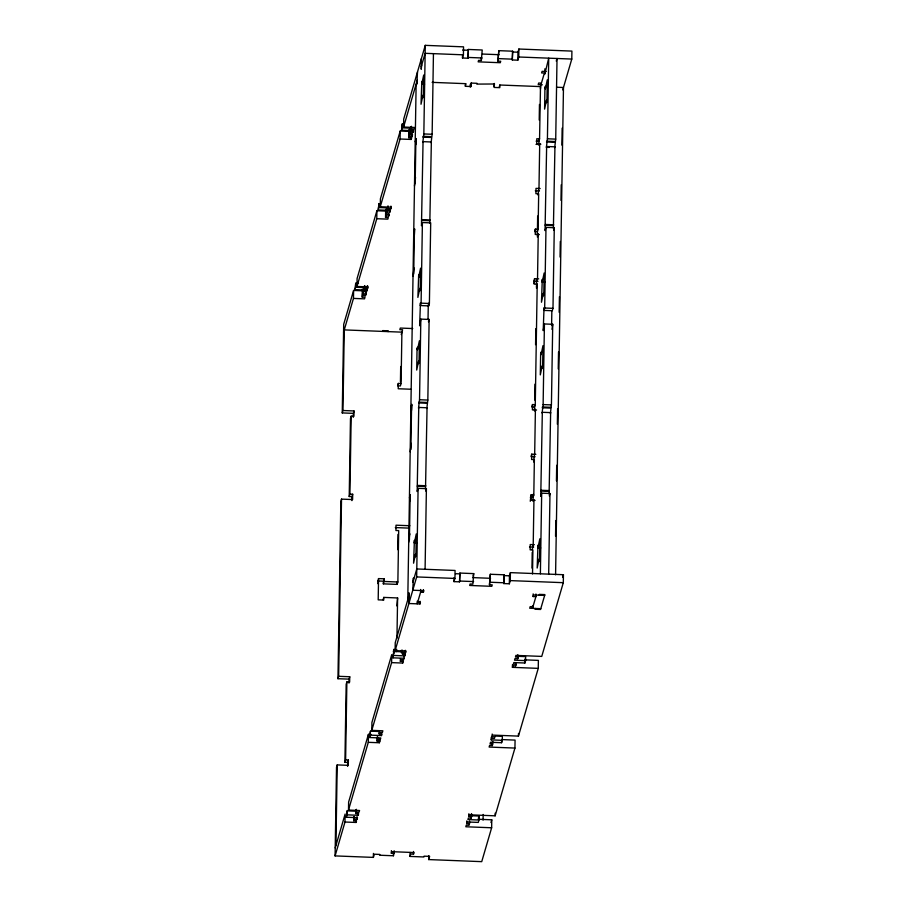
<?xml version="1.0" encoding="UTF-8"?>
<svg xmlns="http://www.w3.org/2000/svg" width="907" height="907" viewBox="0 0 907 907"><rect width="100%" height="100%" fill="white"/><g stroke="black" fill="none" stroke-linecap="round" stroke-linejoin="round"><path stroke-width="1.36" d="M394.171 850.721L393.434 855.766L379.591 855.222L379.829 854.428L374.296 854.213L373.367 857.398L335.091 855.902L336.52 767.299L337.223 764.907L348.288 765.349L348.379 760.032L345.612 759.919L344.909 762.311L347.676 762.424L348.379 760.032M337.96 678.708L338.651 676.316L349.728 676.747L349.025 679.139L337.96 678.708L340.828 501.514L341.52 499.122L352.596 499.553L352.676 494.236L349.909 494.134L349.218 496.526L351.984 496.628L352.676 494.236M342.256 412.912L342.959 410.52L354.025 410.962L353.333 413.354L342.256 412.912L343.696 324.321L353.605 290.444L363.288 290.818M335.919 845.539L337.223 764.907M338.651 676.316L341.52 499.122M342.959 410.52L344.263 329.899L401.903 332.155L401.075 383.548L400.372 385.94L397.606 385.826L398.309 383.434L401.075 383.548M344.909 762.311L346.168 684.343L346.871 681.951L349.637 682.064L349.728 676.747M349.218 496.526L350.476 418.558L351.179 416.166L353.945 416.268L354.025 410.962M345.612 759.919L346.871 681.951M349.909 494.134L351.179 416.166M335.091 855.902L344.989 822.025L345.125 814.055L335.216 847.932M343.56 332.291L353.469 298.414L353.605 290.444M344.989 822.025L356.066 822.456L356.53 820.869L353.764 820.756L354.229 819.168L356.995 819.27L357.46 817.672L346.395 817.241L347.154 810.869L355.453 811.187M354.932 289.65L355.635 287.258L363.934 287.587L363.231 289.968L354.932 289.65L355.703 283.267L358.469 283.381M347.608 766.404L347.676 762.424M348.957 683.13L349.025 679.139M351.916 500.619L351.984 496.628M353.265 417.333L353.333 413.354M346.395 817.241L347.154 810.869M355.635 287.258L355.703 283.267M347.086 814.849L358.163 815.291L358.628 813.692L355.861 813.579L356.326 811.992L359.093 812.094L359.557 810.507L348.492 810.064L348.617 802.094L368.423 734.353L371.201 734.455M367.165 286.09L367.097 290.081L364.331 289.979L364.807 288.381L367.573 288.494L368.038 286.895L356.973 286.465L357.097 278.483L376.904 210.741L386.597 211.116M353.764 820.756L353.821 816.765M353.469 298.414L364.535 298.845L364.999 297.258L362.233 297.145L362.369 289.174M354.229 819.168L354.263 816.504M362.233 297.145L362.766 291.566M365.997 290.081L365.94 294.072L363.174 293.959L363.231 289.968M363.174 293.959L363.934 287.587M355.861 813.579L355.918 809.6M364.331 289.979L364.399 285.988M356.066 822.456L356.1 819.803M356.326 811.992L356.372 809.327M364.807 288.381L364.841 285.728M356.995 819.27L357.041 816.617M362.709 295.557L365.476 295.659L365.51 293.006M358.163 815.291L358.197 812.627M367.573 288.494L367.607 285.83M348.492 810.064L368.299 742.323L368.423 734.353M356.973 286.465L376.779 218.712L376.904 210.741M379.874 738.502L379.829 741.155L377.063 741.053L377.527 739.454L380.305 739.568L380.77 737.969L369.693 737.538L370.464 731.155L378.763 731.484M378.242 209.948L379.001 203.565L378.242 209.948L386.541 210.265L387.244 207.873L378.945 207.556M369.693 737.538L370.464 731.155M371.791 730.362L371.927 722.391L391.733 654.639L391.609 662.62L371.791 730.362L382.867 730.804L382.403 732.391L379.625 732.289L379.16 733.876L381.926 733.99L381.462 735.577L370.396 735.146M376.779 218.712L387.845 219.143L388.309 217.555L385.543 217.442L386.008 215.843L388.774 215.957L389.239 214.358L386.473 214.256L387.176 211.864L389.942 211.977L390.407 210.379L387.64 210.265L388.105 208.678L390.872 208.78L391.348 207.193L380.271 206.751L380.407 198.78L400.214 131.027L409.896 131.413M373.367 857.398L373.423 853.419M377.8 583.632L378.536 578.587L384.069 578.802L383.332 583.847L397.164 584.391L397.867 581.999L398.695 530.618L395.928 530.504L396.008 525.198L409.851 525.731M378.536 578.587L378.196 599.844L383.729 600.071L383.774 597.407L397.606 597.951L396.949 638.222M377.063 741.053L377.131 737.062M385.543 217.442L385.679 209.472M377.527 739.454L377.573 736.801M386.008 215.843L386.121 209.2M386.473 214.256L386.541 210.265M387.176 211.864L387.244 207.873M379.16 733.876L379.205 731.223M387.64 210.265L387.708 206.286M368.299 742.323L379.364 742.754L379.409 740.101M388.105 208.678L388.151 206.014M388.774 215.957L388.82 213.304M383.332 583.847L384.069 578.802M381.462 735.577L381.507 732.924M389.942 211.977L389.987 209.313M390.872 208.78L390.917 206.127M380.271 206.751L400.089 139.009L400.214 131.027M404.159 652.949L404.068 658.267L393.003 657.836L393.774 651.453L402.073 651.782M401.552 130.234L402.311 123.862L401.552 130.234L409.851 130.563L410.554 128.17L402.243 127.842M393.003 657.836L393.774 651.453M393.944 653.221L394.001 649.231L393.309 651.623M398.309 383.434L398.218 388.752L410.678 389.239M394.126 853.374L391.359 853.272L391.405 850.607M405.304 650.296L405.236 654.287L402.47 654.174L402.935 652.575L405.701 652.689L406.166 651.09L395.101 650.659L395.237 642.689L409.023 595.525M411.687 133.862L411.619 137.841L408.853 137.739L409.318 136.141L412.084 136.254L412.549 134.655L409.783 134.553L410.486 132.161L413.252 132.263L413.717 130.676L410.95 130.563L411.415 128.975L414.182 129.077L414.646 127.49L403.581 127.048L403.706 119.078L425.27 45.35L463.545 46.847L463.42 54.828L462.479 58.014L468.012 58.229L468.375 49.454L482.218 49.998L481.345 60.497L478.579 60.395L478.148 61.857L500.29 62.719L500.709 61.257L497.943 61.154L498.816 50.656L512.648 51.2L512.285 59.964L517.818 60.179L518.747 56.994L518.883 49.023L571.909 51.098L571.784 59.068L562.771 89.906M396.812 605.899L397.606 597.951M397.164 584.391L397.209 581.614M397.72 549.676L397.969 534.393M400.44 381.768L400.69 366.496M393.434 855.766L393.468 853.113M391.609 662.62L402.674 663.051L403.139 661.452L400.372 661.35L400.418 658.686M408.853 137.739L408.978 129.769M409.318 136.141L409.431 129.497M401.393 652.847L401.438 650.183M409.783 134.553L409.851 130.563M410.486 132.161L410.554 128.17M402.47 654.174L402.538 650.183M410.95 130.563L411.018 126.583M402.674 663.051L402.719 660.387M400.089 139.009L411.154 139.44L411.2 136.787M411.415 128.975L411.461 126.311M412.084 136.254L412.129 133.59M393.706 655.444L404.771 655.874L404.817 653.221M413.252 132.263L413.297 129.61M407.776 599.776L416.132 84.147M409.408 539.801L410.134 495.505M410.871 449.43L411.597 405.134M413.717 274.005L414.431 229.709M415.179 183.633L415.894 139.338M408.558 597.123L409.068 592.872L408.898 603.506L419.964 603.937L420.429 602.339L417.662 602.237M416.903 81.483L416.869 84.147L417.503 71.914M421.381 58.638L421.211 69.261L421.721 65.009M413.377 580.65L413.422 577.997L412.776 590.219L423.841 590.65L423.376 592.248L420.61 592.135L420.655 589.482M414.352 542.998L414.397 540.334L413.581 563.19L415.485 554.166L415.451 556.819L415.916 555.22L416.256 533.962L414.352 542.998L417.118 543.1M418.649 277.202L418.694 274.549L417.889 297.405L419.794 288.369L419.748 291.022L420.213 289.435L420.565 268.166L418.649 277.202L421.426 277.315M421.778 84.068L421.823 81.403L421.018 104.26L422.923 95.224L422.877 97.888L423.342 96.289L423.694 75.032L421.778 84.068L424.544 84.17M478.352 819.27L491.764 819.803L491.639 827.774L481.73 861.65L428.694 859.575L429.635 856.378L424.102 856.163L423.864 856.968L410.032 856.423L410.089 852.433M425.508 489.19L427.05 407.776L418.751 407.447L417.163 491.526L418.093 488.34L426.403 488.658L425.088 569.29M427.05 407.776L426.812 408.569L427.832 400.066L429.136 319.445L420.837 319.117L419.533 399.738L418.512 408.241L418.751 407.447M429.816 223.405L431.347 141.98L423.047 141.651L421.472 225.73L422.401 222.544L430.7 222.873L429.396 303.494L428.694 305.886L420.395 305.557L420.44 302.904L419.624 325.76L420.837 319.117M425.27 45.35L423.841 133.953L422.821 142.456L423.047 141.651M395.101 650.659L416.664 576.931L418.093 488.34M420.395 305.557L421.097 303.165L422.401 222.544M417.243 601.171L417.197 603.824L421.075 590.548M410.032 856.423L410.724 854.031L413.501 854.133L413.535 851.48M419.964 603.937L420.009 601.273M423.376 592.248L423.422 589.584M428.036 319.434L428.274 304.82M433.444 53.649L432.14 134.27L431.12 142.773L431.347 141.98M428.694 305.886L428.739 303.221M428.694 859.575L428.762 855.584M517.353 656.305L525.652 656.623L525.595 660.613L514.518 660.183L514.995 658.584L517.761 658.697L518.226 657.099L515.459 656.997L515.924 655.398L541.751 656.407L563.304 582.679L563.44 574.709L510.403 572.634L510.278 580.605L509.337 583.791L503.804 583.575L504.167 574.8L490.336 574.267L489.474 584.754L492.24 584.868L491.809 586.33L469.679 585.457L470.098 583.995L472.864 584.108L473.737 573.609L459.906 573.065L459.543 581.841L454.01 581.625L454.067 577.634M462.479 58.014L462.525 55.35M454.01 581.625L454.94 578.439L455.065 570.458L416.789 568.961L412.912 582.249M432.129 82.356L465.71 83.671L465.665 86.324L471.198 86.539L471.266 82.56M459.543 581.841L459.906 573.065M468.012 58.229L468.375 49.454M470.359 84.419L470.314 87.072L471.481 83.093L477.014 83.308L476.776 84.102L494.53 83.988L493.759 86.653M470.54 86.278L470.586 83.614M469.554 821.028L469.509 823.681L466.742 823.579L466.788 820.914M471.651 813.851L471.606 816.504L468.84 816.402L468.885 813.738M481.345 60.497L481.39 57.844M470.744 815.71L479.043 816.039L478.975 820.019L467.91 819.588L468.375 818.001L471.141 818.103L471.209 814.112M494.326 83.455L494.258 87.446L499.791 87.662L499.836 85.009L540.413 86.596M483.057 820.121L483.159 814.452M489.474 584.754L490.336 574.267M497.943 61.154L498.816 50.656M495.426 736.065L502.353 736.337L502.285 740.316L491.22 739.885L491.254 737.232M491.22 739.885L491.685 738.287L494.451 738.4L494.916 736.801L492.15 736.699L492.195 734.035M501.662 739.568L515.074 740.101L514.938 748.071L489.122 747.062L489.587 745.463L492.354 745.577L492.422 741.586M492.354 745.577L492.864 741.325M468.84 816.402L469.304 814.803L495.131 815.824L495.177 813.16M503.804 583.575L504.167 574.8M512.285 59.964L512.648 51.2M492.818 743.978L490.052 743.865L490.517 742.277L501.582 742.708L501.628 740.055M509.337 583.791L509.473 575.82L510.403 572.634M517.818 60.179L517.954 52.209L518.883 49.023M524.96 659.865L538.384 660.387L538.248 668.368L512.421 667.348L512.466 664.695M512.421 667.348L512.897 665.761L515.664 665.863L515.698 663.21M517.761 658.697L517.818 654.707M492.15 736.699L492.614 735.101L518.441 736.11L518.487 733.457M515.664 665.863L516.128 664.275L513.362 664.162L513.827 662.575L524.892 663.006L524.96 659.015M530.266 501.299L531.037 494.927L533.804 495.029L534.37 459.588L531.604 459.486L531.695 454.169L535.844 454.328M533.792 283.789L534.529 278.744L538.679 278.903M531.037 494.927L530.946 500.233L535.096 500.403M534.529 278.744L534.45 284.061L537.216 284.174L535.266 404.658L532.5 404.556L532.409 409.873L536.559 410.032M540.153 188.543L535.992 188.373L535.912 193.69L538.679 193.803L538.1 229.244L535.334 229.131L535.255 234.448L539.404 234.607M531.956 568.099L532.216 552.352M532.25 549.846L533.225 543.849L533.951 499.553M533.033 501.344L533.146 494.36M533.69 460.858L534.688 453.477L535.413 409.182L535.175 409.975M534.506 410.962L534.597 405.316M534.677 400.044L534.937 384.171M535.572 344.694L535.833 328.595M536.49 288.29L536.604 281.249L537.534 278.052L538.248 233.757L537.318 236.942M537.341 235.548L537.658 216.002M537.998 195.062L538.996 187.692L539.71 143.385L539.484 144.19M538.803 145.177L538.894 139.553M539.212 120.064L539.461 104.441M532.522 573.972L532.908 549.959L530.142 549.857L530.232 544.54L534.382 544.699M536.105 141.152L538.871 141.265L539.563 138.873L540.493 86.335M532.522 605.695L532.477 608.348L536.366 595.06M540.98 83.41L540.447 88.988M535.935 593.994L535.901 596.659L533.135 596.545L533.169 593.892M544.88 68.796L544.801 74.113L548.724 58.173L547.42 138.794L546.399 147.297L549.166 147.41M537.93 547.839L537.976 545.186L537.171 568.043L539.075 559.007L539.03 561.66L539.495 560.072L539.846 538.803L537.93 547.839L540.697 547.953M542.239 282.054L542.284 279.39L541.468 302.246L543.384 293.21L543.338 295.875L543.803 294.276L544.143 273.018L542.239 282.054L545.005 282.156M549.098 494.043L550.628 412.617L542.329 412.288L540.753 496.367L541.683 493.181L549.982 493.51L548.678 574.131M550.628 412.617L550.402 413.411L551.422 404.907L552.726 324.287L544.427 323.958L543.123 404.59L542.103 413.093L542.329 412.288M553.395 228.247L554.937 146.821L546.638 146.503L545.05 230.582L545.991 227.385L554.29 227.714L552.987 308.335L552.284 310.727L543.985 310.409L544.03 307.745L543.214 330.602L544.427 323.958M540.379 573.802L541.683 493.181M543.985 310.409L544.676 308.017L545.991 227.385M551.603 325.613L551.841 310.999M556.263 61.098L557.023 58.49L555.719 139.122L554.699 147.626L554.937 146.821M551.978 329.332L552.726 324.287M555.549 536.116L555.798 520.539M556.433 480.869L556.694 465.291M557.351 424.204L557.612 408.626M558.247 368.956L558.531 351.961M559.165 312.291L559.426 296.714M560.061 257.044L560.311 241.466M560.98 200.39L561.229 184.801M561.875 145.143L562.147 128.136M555.583 574.8L563.474 87.503L556.762 87.242M403.581 127.048L417.367 79.895M421.256 66.608L425.145 53.32L463.42 54.828M365.476 295.659L365.94 294.072M367.097 290.081L366.632 291.68L363.866 291.566M411.154 139.44L411.619 137.841M415.202 141.73L416.132 138.544L415.814 144.655M415.27 178.328L415.497 177.523L414.476 186.026M382.539 331.395L382.777 330.602L388.309 330.817L388.071 331.622M413.728 232.101L414.669 228.915L414.352 235.026M465.008 86.063L465.71 83.671M413.796 268.687L414.034 267.894L413.014 276.397M401.211 334.547L402.606 329.774L399.84 329.66L400.304 328.062L412.753 328.549M428.444 321.826L429.136 319.445M499.133 87.401L499.836 85.009M410.894 407.526L411.823 404.329L411.506 410.452M410.962 444.113L411.188 443.319L410.179 451.822M409.431 497.886L410.361 494.7L410.043 500.811M383.071 599.799L383.774 597.407M409.499 534.484L409.726 533.69L408.717 542.193M425.7 491.05L426.403 488.658M396.076 651.725L396.767 649.333M546.399 147.297L546.638 146.503M400.372 661.35L400.837 659.752L403.604 659.865L404.068 658.267M379.364 742.754L379.829 741.155M404.771 655.874L405.236 654.287M535.334 229.131L534.642 231.523L537.409 231.625L538.1 229.244M536.513 286.555L537.216 284.174M553.587 230.106L554.29 227.714M391.359 853.272L391.824 851.673L413.966 852.546L413.501 854.133M473 576.138L473.737 573.609M532.5 404.556L531.797 406.948L534.563 407.05L535.266 404.658M531.695 454.169L530.992 456.561L535.141 456.72M533.679 461.98L534.37 459.588M533.804 495.029L533.101 497.421L530.334 497.308M549.279 495.902L549.982 493.51M466.742 823.579L467.207 821.98L478.272 822.411L478.975 820.019M533.135 596.545L533.599 594.958L544.665 595.389M469.509 823.681L469.044 825.279L466.277 825.166L465.813 826.765L491.639 827.774M471.141 818.103L471.606 816.504M535.243 608.461L535.017 609.255L540.549 609.47L544.892 594.595L539.359 594.38L539.132 595.173M478.34 818.431L479.043 816.039M501.582 742.708L502.285 740.316M524.892 663.006L525.595 660.613M490.97 822.513L491.764 819.803M562.646 577.385L563.44 574.709M495.131 815.824L514.938 748.071M518.441 736.11L538.248 668.368M462.615 50.044L468.148 50.259M512.421 51.994L517.954 52.209M482.433 54.046L499.031 54.692M518.747 56.994L571.784 59.068M468.25 57.436L482.082 57.98M498.691 58.626L512.523 59.17M546.229 71.506L542.08 71.347L541.615 72.934L544.381 73.048L541.422 83.149L538.656 83.036L538.191 84.634L542.341 84.793M423.841 133.953L432.14 134.27M547.42 138.794L555.719 139.122M539.563 138.873L536.797 138.76L536.717 144.077L540.867 144.236M423.138 136.333L431.437 136.662M546.717 141.186L555.027 141.515M422.9 137.138L431.199 137.456M546.49 141.98L554.789 142.308M535.992 144.338L538.679 144.44M535.3 190.765L539.45 190.935M421.789 219.619L430.088 219.948M545.379 224.46L553.678 224.789M421.551 220.412L429.85 220.741M545.141 225.265L553.44 225.594M533.838 281.136L537.987 281.295M421.097 303.165L429.396 303.494M544.676 308.017L552.987 308.335M419.533 399.738L427.832 400.066M543.123 404.59L551.422 404.907M418.83 402.13L427.129 402.459M542.42 406.971L550.719 407.3M418.603 402.923L426.902 403.252M542.182 407.776L550.481 408.093M417.481 485.415L425.78 485.733M541.071 490.256L549.37 490.585M417.254 486.209L425.553 486.537M540.833 491.05L549.132 491.379M395.316 527.579L409.148 528.123M529.529 546.932L533.679 547.091M455.518 573.7L459.668 573.87M503.941 575.605L509.473 575.82M472.57 577.6L490.551 578.303M416.664 576.931L454.94 578.439M510.278 580.605L563.304 582.679M459.77 581.047L473.601 581.58M490.211 582.237L504.043 582.782M377.834 580.979L383.366 581.194M384.024 581.466L397.867 581.999M532.942 606.749L530.176 606.647L529.711 608.234L540.776 608.676M417.05 348.787L416.71 370.056L418.615 361.02L418.569 363.673L419.045 362.086L419.385 340.817L417.481 349.853L417.526 347.2L417.05 348.787M540.64 353.639L540.3 374.897L542.205 365.861L542.159 368.525L542.624 366.927L542.976 345.669L541.06 354.705L541.105 352.041L540.64 353.639M544.948 87.843L544.597 109.112L546.513 100.076L546.467 102.729L546.932 101.142L547.272 79.873L545.368 88.909L545.413 86.256L544.948 87.843"/></g></svg>
